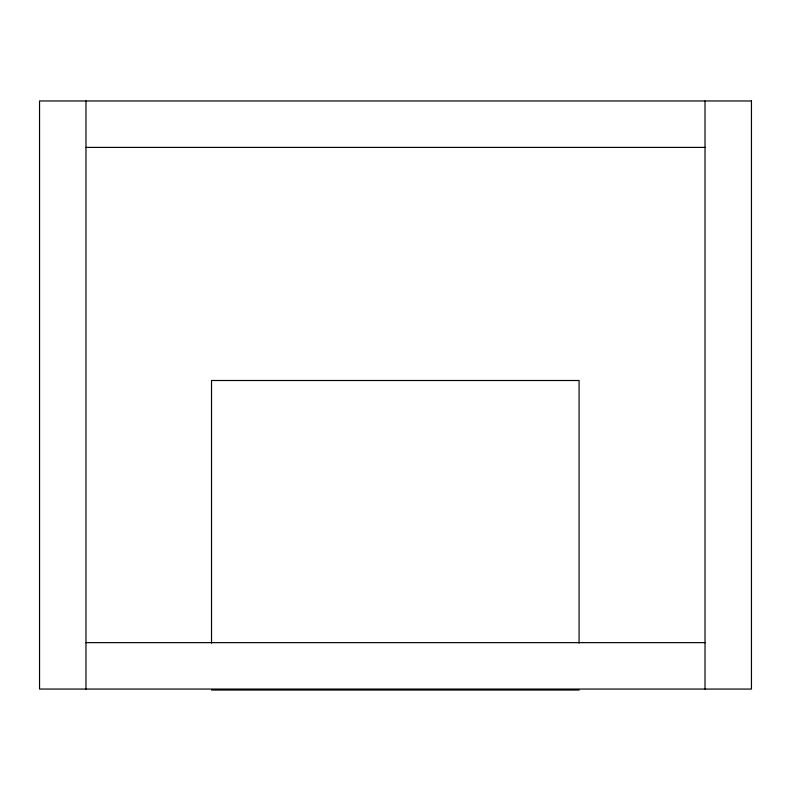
<?xml version="1.0" encoding="UTF-8"?>
<svg xmlns="http://www.w3.org/2000/svg" width="791" height="791" viewBox="0 0 791 791"><rect width="100%" height="100%" fill="white"/><g stroke="black" fill="none" stroke-linecap="round" stroke-linejoin="round"><path stroke-width="1.19" d="M85.982 147.403L705.018 147.403M85.982 642.638L705.018 642.638M211.523 690.029L579.081 690.029M705.018 100.971L705.018 689.06M579.081 643.162L579.081 380.501L211.523 380.501L211.523 643.162M85.982 100.971L85.982 689.06M751.45 100.971L39.55 100.971L39.55 689.06L751.45 689.06L751.45 100.971"/></g></svg>
